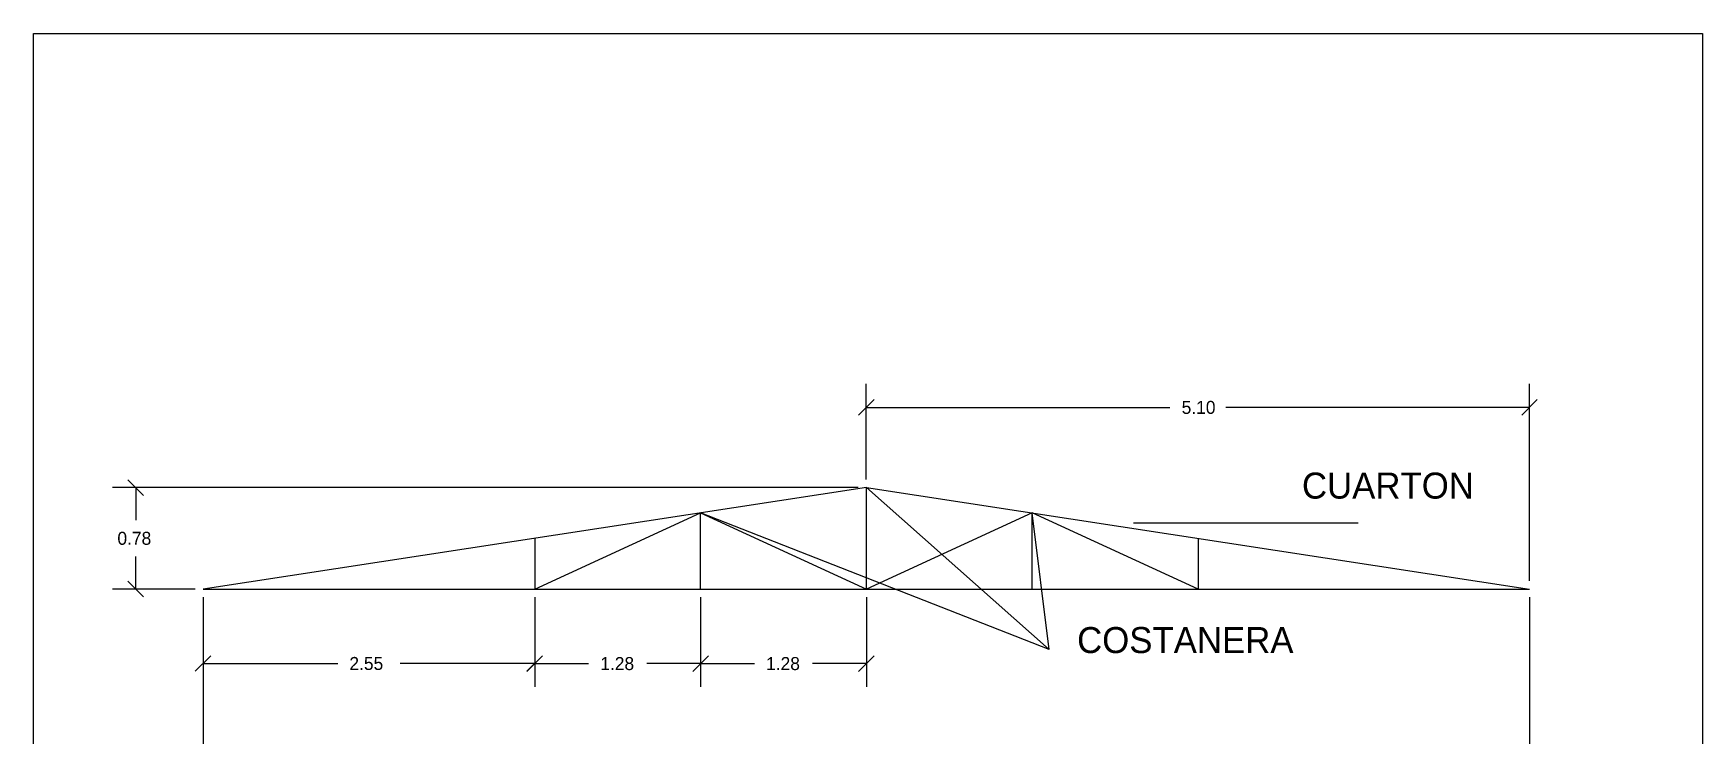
# Model space of a CAD drawing. Extents: x -52 to 126, y -84 to 6.
# Drawn here: x 113.25 to 126.09, y -21.46 to -16.07 of the extents above; entities that cross this region are included whole.
import ezdxf

# ---------------------------------------------------------------- set-up
doc = ezdxf.new("R2010")
doc.units = 0
doc.header["$MEASUREMENT"] = 0
doc.layers.get('0').update_dxf_attribs({"linetype": 'CONTINUOUS'})
doc.layers.get('DEFPOINTS').update_dxf_attribs({"linetype": 'CONTINUOUS'})
for name, color, linetype in [('DIMENSIONES', 2, 'CONTINUOUS'), ('FLECHAS', 8, 'CONTINUOUS'), ('MARCO', 1, 'CONTINUOUS'), ('REFUERZO', 3, 'CONTINUOUS')]:
    doc.layers.add(name, color=color, linetype=linetype)
doc.styles.add('CITYBLUEPRINT', font='CIBT____.PFB', dxfattribs={"height": 0.2})
doc.dimstyles.get("Standard").update_dxf_attribs({"dimtxt": 0.18, "dimasz": 0.18, "dimexe": 0.18, "dimexo": 0.0625, "dimgap": 0.09, "dimtad": 0, "dimtih": 1, "dimtoh": 1, "dimzin": 0, "dimtxsty": 'CITYBLUEPRINT', "dimcen": 0.09, "dimazin": 3, "dimtfac": 1, "dimtofl": 0, "dimtmove": 0, "dimatfit": 3, "dimtolj": 1, "dimtzin": 0})

# ---------------------------------------------------------------- blocks, each defined once
blk = doc.blocks.new('*D212')
at = {"color": 0, "linetype": 'BYBLOCK'}
for p, q in [((111.642, -38.183), (111.642, -39.763)), ((121.842, -38.183), (121.842, -39.763)), ((111.582, -39.643), (111.702, -39.523)), ((121.782, -39.643), (121.902, -39.523)), ((111.642, -39.583), (116.486, -39.583)), ((121.842, -39.583), (116.999, -39.583))]:
    blk.add_line(p, q, dxfattribs=at)
at = {"layer": 'DEFPOINTS', "color": 0, "linetype": 'BYBLOCK'}
for p in [(111.642, -38.121), (121.842, -38.121), (121.842, -39.583)]:
    blk.add_point(p, dxfattribs=at)
at = {"color": 0, "linetype": 'BYBLOCK'}
blk.add_text('10.20', height=0.1, dxfattribs=at).set_placement((116.576, -39.633))
blk = doc.blocks.new('*D213')
at = {"color": 0, "linetype": 'BYBLOCK'}
for p, q in [((116.742, -37.278), (116.742, -36.545)), ((121.842, -38.058), (121.842, -36.545)), ((116.682, -36.785), (116.802, -36.665)), ((121.782, -36.785), (121.902, -36.665)), ((116.742, -36.725), (119.077, -36.725)), ((121.842, -36.725), (119.507, -36.725))]:
    blk.add_line(p, q, dxfattribs=at)
at = {"layer": 'DEFPOINTS', "color": 0, "linetype": 'BYBLOCK'}
for p in [(116.742, -36.725), (116.742, -37.341), (121.842, -38.121)]:
    blk.add_point(p, dxfattribs=at)
at = {"color": 0, "linetype": 'BYBLOCK'}
blk.add_text('5.10', height=0.1, dxfattribs=at).set_placement((119.167, -36.775))
blk = doc.blocks.new('*D214')
at = {"color": 0, "linetype": 'BYBLOCK'}
for p, q in [((111.642, -38.183), (111.642, -38.873)), ((114.192, -38.183), (114.192, -38.873)), ((111.582, -38.753), (111.702, -38.633)), ((114.132, -38.753), (114.252, -38.633)), ((111.642, -38.693), (112.677, -38.693)), ((114.192, -38.693), (113.157, -38.693))]:
    blk.add_line(p, q, dxfattribs=at)
at = {"layer": 'DEFPOINTS', "color": 0, "linetype": 'BYBLOCK'}
for p in [(111.642, -38.121), (114.192, -38.121), (111.642, -38.693)]:
    blk.add_point(p, dxfattribs=at)
at = {"color": 0, "linetype": 'BYBLOCK'}
blk.add_text('2.55', height=0.1, dxfattribs=at).set_placement((112.767, -38.743))
blk = doc.blocks.new('*D215')
at = {"color": 0, "linetype": 'BYBLOCK'}
for p, q in [((114.192, -38.246), (114.192, -38.873)), ((115.467, -38.183), (115.467, -38.873)), ((114.132, -38.753), (114.252, -38.633)), ((115.407, -38.753), (115.527, -38.633)), ((114.192, -38.693), (114.606, -38.693)), ((115.467, -38.693), (115.053, -38.693))]:
    blk.add_line(p, q, dxfattribs=at)
at = {"layer": 'DEFPOINTS', "color": 0, "linetype": 'BYBLOCK'}
for p in [(115.467, -38.121), (114.192, -38.183), (115.467, -38.693)]:
    blk.add_point(p, dxfattribs=at)
at = {"color": 0, "linetype": 'BYBLOCK'}
blk.add_text('1.28', height=0.1, dxfattribs=at).set_placement((114.696, -38.743))
blk = doc.blocks.new('*D216')
at = {"color": 0, "linetype": 'BYBLOCK'}
for p, q in [((115.467, -38.246), (115.467, -38.873)), ((116.742, -38.183), (116.742, -38.873)), ((115.407, -38.753), (115.527, -38.633)), ((116.682, -38.753), (116.802, -38.633)), ((115.467, -38.693), (115.881, -38.693)), ((116.742, -38.693), (116.328, -38.693))]:
    blk.add_line(p, q, dxfattribs=at)
at = {"layer": 'DEFPOINTS', "color": 0, "linetype": 'BYBLOCK'}
for p in [(116.742, -38.121), (115.467, -38.183), (116.742, -38.693)]:
    blk.add_point(p, dxfattribs=at)
at = {"color": 0, "linetype": 'BYBLOCK'}
blk.add_text('1.28', height=0.1, dxfattribs=at).set_placement((115.971, -38.743))
blk = doc.blocks.new('*D217')
at = {"color": 0, "linetype": 'BYBLOCK'}
for p, q in [((116.68, -37.341), (110.944, -37.341)), ((111.184, -37.401), (111.064, -37.281)), ((111.124, -37.341), (111.124, -37.591)), ((111.124, -38.121), (111.124, -37.871)), ((111.58, -38.121), (110.944, -38.121)), ((111.184, -38.181), (111.064, -38.061))]:
    blk.add_line(p, q, dxfattribs=at)
at = {"layer": 'DEFPOINTS', "color": 0, "linetype": 'BYBLOCK'}
for p in [(116.742, -37.341), (111.124, -38.121), (111.642, -38.121)]:
    blk.add_point(p, dxfattribs=at)
at = {"color": 0, "linetype": 'BYBLOCK'}
blk.add_text('0.78', height=0.1, dxfattribs=at).set_placement((110.983, -37.781))

msp = doc.modelspace()

# ---------------------------------------------------------------- linework, layer by layer
at = {"layer": 'FLECHAS'}
for p, q in [((121.062, -20.8), (119.658, -19.555)), ((121.062, -20.8), (118.383, -19.75)), ((121.062, -20.8), (120.933, -19.75)), ((123.439, -19.829), (121.711, -19.829))]:
    msp.add_line(p, q, dxfattribs=at)
at = {"layer": 'MARCO'}
msp.add_lwpolyline([(113.252, -16.065), (126.088, -16.065), (126.088, -26.013), (113.252, -26.013)], close=True, dxfattribs=at)
at = {"layer": 'REFUERZO'}
for p, q in [((119.658, -19.555), (114.558, -20.335)), ((119.658, -20.335), (119.658, -19.555)), ((119.658, -19.555), (124.758, -20.335)), ((117.108, -20.335), (118.383, -19.75)), ((118.383, -20.335), (118.383, -19.75)), ((118.383, -19.75), (119.658, -20.335)), ((120.933, -19.75), (119.658, -20.335)), ((120.933, -20.335), (120.933, -19.75)), ((122.208, -20.335), (120.933, -19.75)), ((117.108, -19.945), (117.108, -20.335)), ((122.208, -19.945), (122.208, -20.335)), ((114.558, -20.335), (124.758, -20.335))]:
    msp.add_line(p, q, dxfattribs=at)

# ---------------------------------------------------------------- texts
at = {"layer": 'REFUERZO', "style": 'CITYBLUEPRINT'}
for s, p in [('CUARTON', (123.007, -19.64)), ('COSTANERA', (121.278, -20.827))]:
    msp.add_text(s, height=0.2, dxfattribs=at).set_placement(p)

# ---------------------------------------------------------------- dimensions: what is measured, and where the dimension line sits
at = {"layer": 'DIMENSIONES'}
for base, p1, p2, picture, middle, set_off in [((119.658, -18.939), (124.758, -20.335), (119.658, -19.555), '*D213', (122.208, -18.939), (2.915, 17.786)), ((124.758, -21.797), (114.558, -20.335), (124.758, -20.335), '*D212', (119.658, -21.797), (2.915, 17.786)), ((114.558, -20.907), (117.108, -20.335), (114.558, -20.335), '*D214', (115.833, -20.907), (2.915, 17.786)), ((118.382586511, -20.907406865), (117.107586511, -20.397855522), (118.382586511, -20.335355522), '*D215', (117.745086511, -20.907406865), (2.915277464, 17.785522479)), ((119.657586511, -20.907406865), (118.382586511, -20.397855522), (119.657586511, -20.335355522), '*D216', (119.020086511, -20.907406865), (2.915277464, 17.785522479))]:
    dim = msp.add_linear_dim(base=base, p1=p1, p2=p2, dimstyle='STANDARD', override={"dimtxt": 0.1, "dimasz": 0, "dimdec": 2, "dimtsz": 0.06, "dimtdec": 2}, dxfattribs=at)
    dim.commit()
    dim.dimension.update_dxf_attribs({"geometry": picture, "text_midpoint": middle, "insert": set_off})
dim = msp.add_linear_dim(base=(114.04, -20.335), p1=(119.658, -19.555), p2=(114.558, -20.335), angle=90, dimstyle='STANDARD', override={"dimtxt": 0.1, "dimasz": 0, "dimdec": 2, "dimtsz": 0.06, "dimtdec": 2}, dxfattribs=at)
dim.commit()
dim.dimension.update_dxf_attribs({"geometry": '*D217', "text_midpoint": (114.04, -19.945), "insert": (2.915, 17.786)})

doc.saveas('drawing.dxf')
